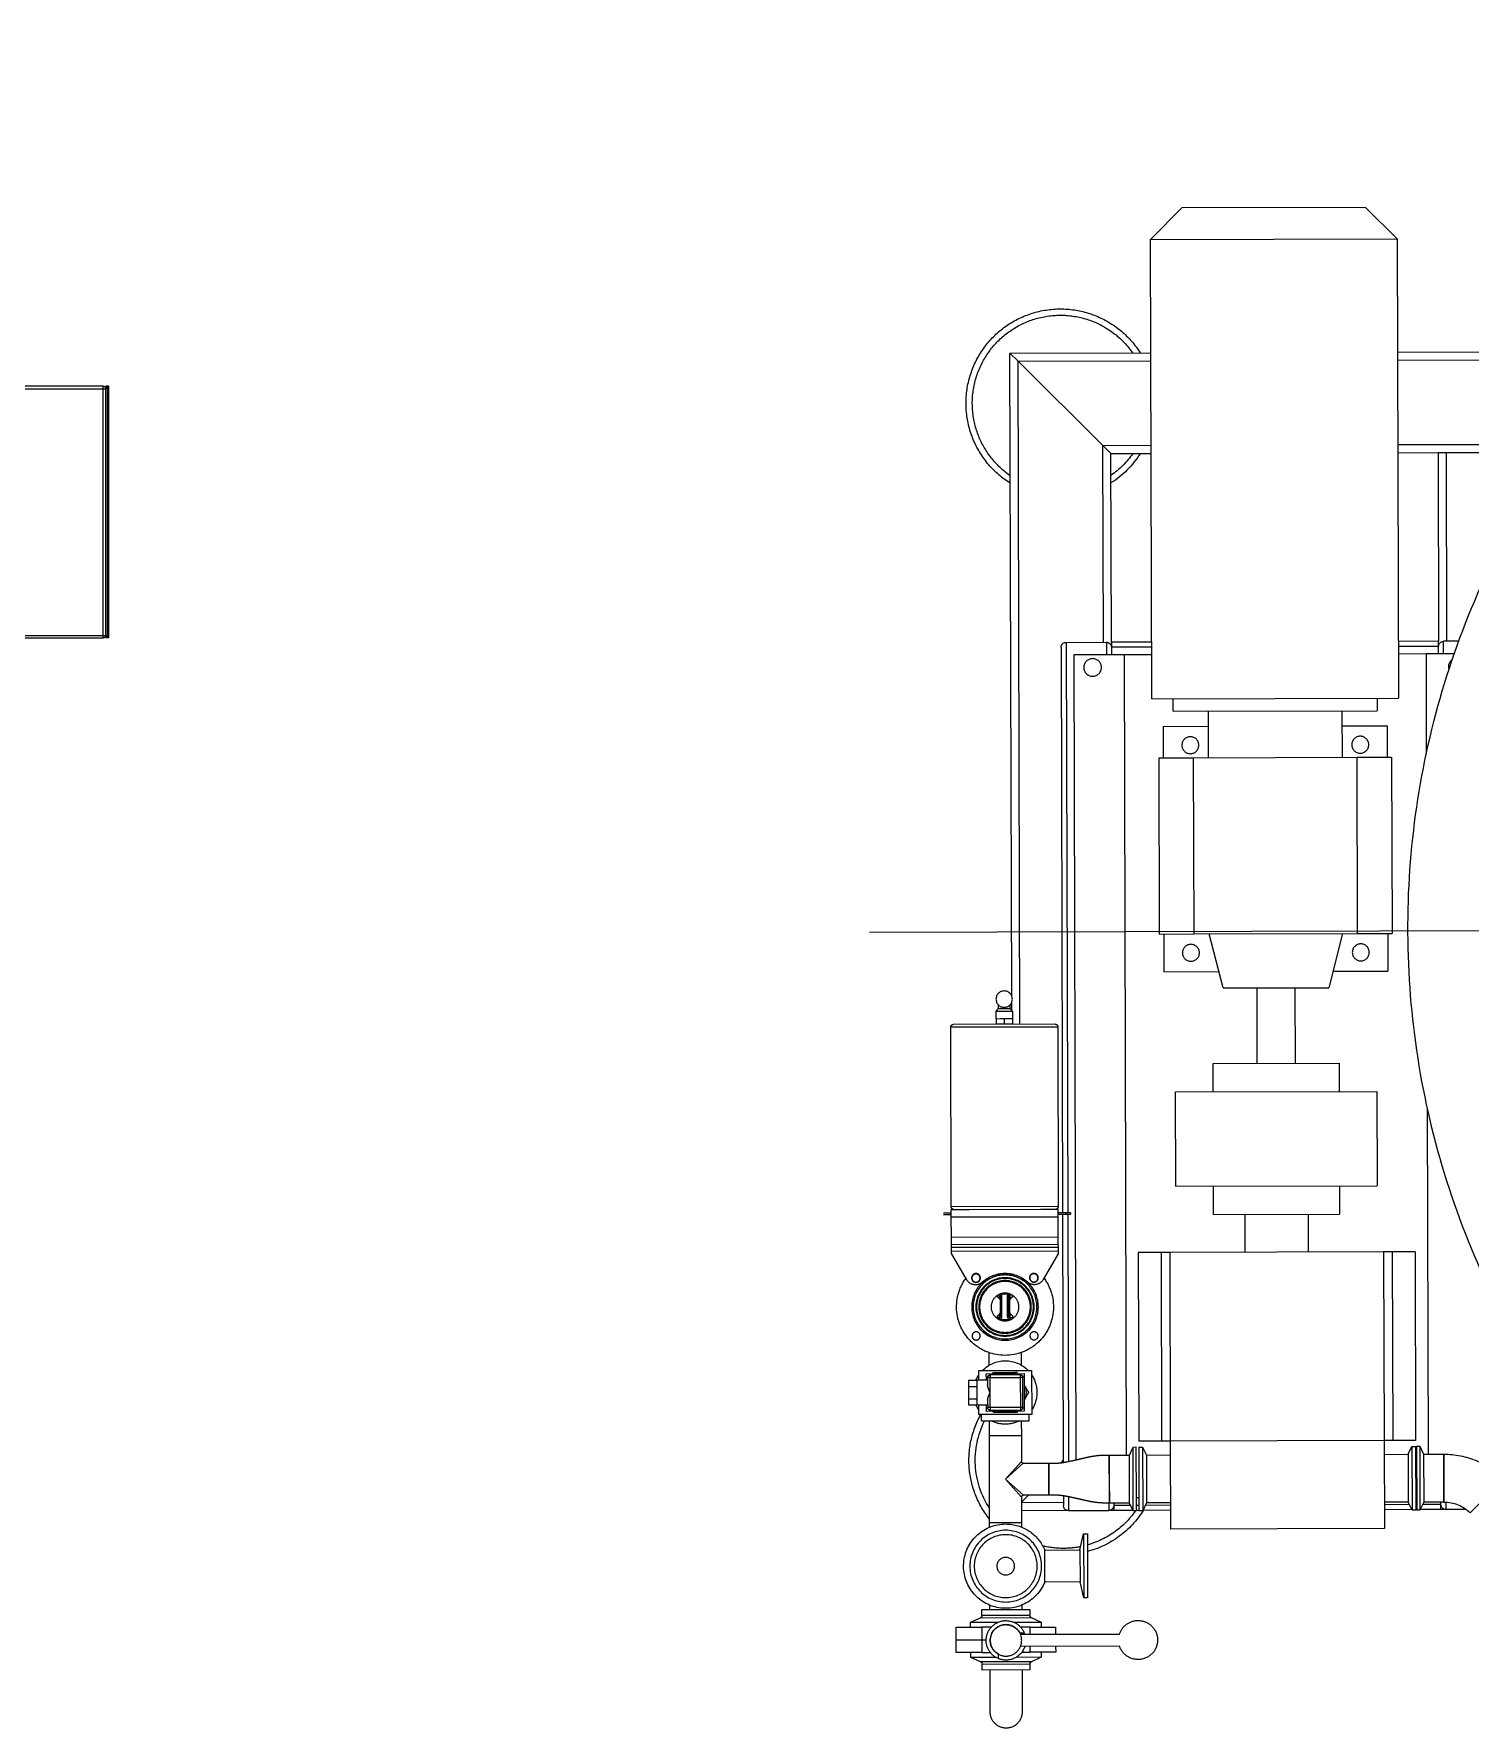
# Model space of a CAD drawing. Extents: x -681219 to -550379, y -242630 to -158199.
# Drawn here: x -641463 to -640321, y -210301 to -208955 of the extents above; entities that cross this region are included whole.
import ezdxf
from ezdxf.lldxf.tags import DXFTag

# ---------------------------------------------------------------- set-up
doc = ezdxf.new("R2010")
doc.units = 0
doc.header["$LTSCALE"] = 1000
doc.linetypes.add('DASHED2', pattern=[9.525, 6.35, -3.175])
doc.layers.get('0').update_dxf_attribs({"linetype": 'CONTINUOUS'})
doc.layers.add('future', color=4, linetype='DASHED2', lineweight=0)
tags = doc.linetypes.add('CENTER2', pattern=[28.575, 19.05, -3.175, 3.175, -3.175]).pattern_tags.tags
tags[10:11] = [DXFTag(74, 4), DXFTag(75, 0), DXFTag(340, '0'), DXFTag(46, 0.0), DXFTag(50, 0.0), DXFTag(44, 0.0), DXFTag(45, 0.0)]
tags[8:9] = [DXFTag(74, 4), DXFTag(75, 0), DXFTag(340, '0'), DXFTag(46, 0.0), DXFTag(50, 0.0), DXFTag(44, 0.0), DXFTag(45, 0.0)]
tags[6:7] = [DXFTag(74, 4), DXFTag(75, 0), DXFTag(340, '0'), DXFTag(46, 0.0), DXFTag(50, 0.0), DXFTag(44, 0.0), DXFTag(45, 0.0)]
tags[4:5] = [DXFTag(74, 4), DXFTag(75, 0), DXFTag(340, '0'), DXFTag(46, 0.0), DXFTag(50, 0.0), DXFTag(44, 0.0), DXFTag(45, 0.0)]

# ---------------------------------------------------------------- blocks, each defined once
blk = doc.blocks.new('MYGL007B0001XY_A-MYGL165_1_V_1', base_point=(16242.1, -1235.9))
at = {"color": 0, "linetype": 'ByBlock', "lineweight": -2}
for p, q in [((14370.1, -1094.7), (14370.1, -1294.7)), ((14370.1, -1094.7), (14371.1, -1094.7)), ((14371.1, -1094.7), (14371.1, -1294.7)), ((14371.1, -1094.7), (14372.1, -1094.7)), ((14372.1, -1094.7), (14372.1, -1096.7)), ((14372.1, -1292.7), (14372.1, -1096.7)), ((14452.1, -1096.7), (14372.1, -1096.7)), ((14374.1, -1094.7), (14450.1, -1094.7)), ((14374.1, -1294.7), (14374.1, -1094.7)), ((14370.1, -1294.7), (14371.1, -1294.7)), ((14371.1, -1294.7), (14372.1, -1294.7)), ((14452.1, -1292.7), (14372.1, -1292.7)), ((14372.1, -1292.7), (14372.1, -1294.7)), ((14450.1, -1294.7), (14374.1, -1294.7))]:
    blk.add_line(p, q, dxfattribs=at)
for centre, start, end in [((14374.1, -1096.7), 90, 180), ((14374.1, -1292.7), 180, 270)]:
    blk.add_arc(centre, 2, start, end, dxfattribs=at)
blk = doc.blocks.new('Slurry tank 1000l-V')
for p, q in [((697, 575), (672, 550)), ((697, 575), (843, 575)), ((868, 550), (843, 575)), ((672, 550), (672, 185)), ((868, 550), (672, 550)), ((868, 185), (868, 550)), ((672, 460), (480.8, 460)), ((980, 460), (868, 460)), ((973.6, 453.6), (980, 460)), ((980, 460), (973.6, 453.6)), ((980, -50.9), (980, 460)), ((672, 453.6), (486.3, 453.6)), ((973.6, 453.6), (868, 453.6)), ((906.4, 386.4), (973.6, 453.6)), ((973.6, -73.4), (973.6, 453.6)), ((672, 386.4), (541.2, 386.4)), ((633.6, 380), (606.4, 380)), ((640, 380), (633.6, 380)), ((633.6, 380), (633.6, 230)), ((672, 380), (640, 380)), ((640, 380), (640, 230)), ((906.4, 386.4), (868, 386.4)), ((900, 380), (868, 380)), ((900, 380), (906.4, 386.4)), ((906.4, 386.4), (900, 380)), ((900, 230), (900, 380)), ((906.4, 230), (906.4, 386.4)), ((624, 230), (636, 230)), ((636, 220), (636, 230)), ((640, 230), (672, 230)), ((640, 226), (640, 230)), ((868, 230), (900, 230)), ((900, 230), (900, 226)), ((936, 230), (904, 230)), ((904, 230), (904, 220)), ((936, 230), (936, -223.4)), ((627.6, 220), (650, 220)), ((640, 220), (640, 226)), ((640, 226), (672, 226)), ((650, 220), (650, 140.4)), ((650, 220), (672, 220)), ((868, 226), (900, 226)), ((868, 220), (890, 220)), ((890, 220), (890, -416)), ((890, 220), (930, 220)), ((900, 226), (900, 220)), ((930, 220), (930, -419.7)), ((940, 226), (940, -223.4)), ((868, 185), (672, 185)), ((689, 185), (689, 175)), ((851, 175), (851, 185)), ((717, 163), (681, 163)), ((681, 163), (681, 138)), ((851, 175), (689, 175)), ((717, 175), (717, 138)), ((823, 138), (823, 175)), ((859, 163), (823, 163)), ((859, 163), (859, 138)), ((677.6, 138), (677.6, -2)), ((705, 138), (677.6, 138)), ((705, -2), (705, 138)), ((835, 138), (705, 138)), ((835, -2), (835, 138)), ((862.4, 138), (835, 138)), ((862.4, -2), (862.4, 138)), ((705, -2), (677.6, -2)), ((681, -2), (681, -32)), ((835, -2), (705, -2)), ((717, -2), (728, -45)), ((812, -45), (823, -2)), ((862.4, -2), (835, -2)), ((859, -2), (859, -32)), ((724.7, -32), (681, -32)), ((859, -32), (815.3, -32)), ((812, -45), (728, -45)), ((755, -45), (755, -105)), ((785, -105), (785, -45)), ((981.5, -60.9), (979.5, -62.9)), ((979.5, -62.9), (979.5, -68.9)), ((992.5, -62.9), (979.5, -62.9)), ((980, -62.4), (980, -55.9)), ((981.5, -58.1), (981.5, -60.9)), ((990.5, -60.9), (981.5, -60.9)), ((990.5, -60.9), (990.5, -58.1)), ((992.5, -62.9), (990.5, -60.9)), ((992.5, -68.9), (992.5, -62.9)), ((943.5, -75.4), (943.5, -218.4)), ((1028.5, -75.4), (943.5, -75.4)), ((945.5, -73.4), (1026.5, -73.4)), ((982.8, -68.9), (979.5, -68.9)), ((979.5, -68.9), (979.5, -72.9)), ((986, -72.9), (979.5, -72.9)), ((980, -73.4), (980, -72.9)), ((981.5, -72.9), (981.5, -73.4)), ((986, -68.9), (982.8, -68.9)), ((986, -68.9), (986, -72.9)), ((989.2, -68.9), (986, -68.9)), ((992.5, -72.9), (986, -72.9)), ((992.5, -68.9), (989.2, -68.9)), ((990.5, -73.4), (990.5, -72.9)), ((992.5, -68.9), (992.5, -72.9)), ((1028.5, -218.4), (1028.5, -75.4)), ((720, -105), (720, -127.5)), ((820, -105), (720, -105)), ((820, -127.5), (820, -105)), ((690, -127.5), (690, -202.5)), ((850, -127.5), (690, -127.5)), ((850, -202.5), (850, -127.5)), ((650, -140.4), (650, -415.9)), ((850, -202.5), (690, -202.5)), ((720, -202.5), (720, -225)), ((820, -225), (820, -202.5)), ((820, -225), (720, -225)), ((745, -225), (745, -255)), ((795, -255), (795, -225)), ((933.7, -223.4), (933.7, -224.4)), ((933.7, -223.4), (937.2, -223.4)), ((937.2, -224.4), (933.7, -224.4)), ((936, -224.4), (936, -421)), ((937.2, -224.4), (937.2, -223.4)), ((937.2, -223.4), (943.5, -223.4)), ((943.5, -224.4), (937.2, -224.4)), ((940, -224.4), (940, -421.7)), ((943.5, -218.4), (1028.5, -218.4)), ((957.7, -220.4), (943.5, -220.4)), ((943.5, -226.4), (943.5, -220.4)), ((1028.5, -226.4), (943.5, -226.4)), ((943.5, -242.4), (943.5, -226.4)), ((1014.3, -220.4), (957.7, -220.4)), ((1028.5, -220.4), (1014.3, -220.4)), ((1028.5, -226.4), (1028.5, -220.4)), ((1028.5, -223.4), (1034.8, -223.4)), ((1034.8, -224.4), (1028.5, -224.4)), ((1028.5, -242.4), (1028.5, -226.4)), ((660, -255), (660, -405)), ((660, -255), (678.1, -255)), ((678.1, -255), (678.1, -405)), ((678.1, -255), (685, -255)), ((685, -255), (685, -405)), ((685, -255), (855, -255)), ((855, -255), (855, -405)), ((855, -255), (861.9, -255)), ((861.9, -255), (861.9, -405)), ((861.9, -255), (880, -255)), ((880, -255), (880, -405)), ((1028.5, -242.4), (943.5, -242.4)), ((943.5, -248.3), (943.5, -242.4)), ((1028.5, -248.3), (943.5, -248.3)), ((943.5, -250.5), (943.5, -248.3)), ((1028.5, -250.5), (943.5, -250.5)), ((943.5, -253.5), (943.5, -250.5)), ((1028.5, -253.5), (943.5, -253.5)), ((943.5, -255.4), (943.5, -253.5)), ((943.5, -255.4), (955.6, -276.4)), ((1016.4, -276.4), (1028.5, -255.4)), ((1028.5, -248.3), (1028.5, -242.4)), ((1028.5, -250.5), (1028.5, -248.3)), ((1028.5, -253.5), (1028.5, -250.5)), ((1028.5, -255.4), (1028.5, -253.5)), ((981.8, -288.3), (980.8, -288.3)), ((981.4, -288), (990.6, -288)), ((981.6, -291.5), (981.7, -291.2)), ((981.6, -291.5), (981.6, -291.5)), ((981.7, -288.1), (981.7, -288)), ((981.8, -288.3), (981.7, -288.1)), ((981.7, -290.6), (981.8, -289.6)), ((981.7, -291.2), (981.7, -290.6)), ((982, -288.3), (981.8, -288.3)), ((981.8, -289.6), (981.8, -288.3)), ((982.6, -291), (982.5, -289.6)), ((982.6, -292.2), (982.6, -291)), ((982.7, -293.1), (982.6, -292.2)), ((982.7, -293.6), (982.7, -293.1)), ((982.8, -293.8), (982.7, -293.6)), ((982.9, -293.1), (982.8, -293.6)), ((982.8, -293.6), (982.8, -293.8)), ((983, -289.6), (982.9, -291)), ((982.9, -291), (982.9, -292.2)), ((982.9, -292.2), (982.9, -293.1)), ((983.7, -288), (984, -288.9)), ((988.5, -288.9), (988.6, -288)), ((990.5, -288.3), (990.3, -288.3)), ((990.5, -288.3), (990.6, -288.1)), ((991.2, -288.3), (990.5, -288.3)), ((990.6, -288.1), (990.6, -288)), ((979.4, -306.7), (979.4, -306.8)), ((979.4, -306.7), (981.8, -306.7)), ((990.6, -308), (981.4, -308)), ((981.7, -303.8), (981.6, -303.5)), ((981.6, -303.5), (981.6, -303.5)), ((981.7, -304.4), (981.7, -303.8)), ((981.8, -305.4), (981.7, -304.4)), ((981.7, -306.9), (981.8, -306.7)), ((981.7, -307.1), (981.7, -306.9)), ((981.8, -307.4), (981.7, -307.1)), ((981.8, -306.7), (981.8, -305.4)), ((981.8, -306.7), (982, -306.7)), ((981.9, -307.6), (981.8, -307.4)), ((982, -307.8), (981.9, -307.6)), ((982.1, -307.9), (982, -307.8)), ((982.2, -308), (982.1, -307.9)), ((982.4, -308), (982.2, -308)), ((982.7, -301.4), (982.8, -301.2)), ((982.7, -301.7), (982.7, -301.4)), ((982.8, -301.2), (982.8, -301.4)), ((982.8, -301.4), (982.9, -301.9)), ((982.9, -301.9), (982.9, -302.8)), ((982.9, -302.8), (982.9, -304)), ((982.9, -304), (983, -305.4)), ((989.9, -308), (990, -308)), ((990, -308), (990.2, -307.9)), ((990.2, -307.9), (990.3, -307.8)), ((990.3, -306.7), (990.5, -306.7)), ((990.3, -307.8), (990.4, -307.6)), ((990.4, -307.6), (990.5, -307.4)), ((990.5, -306.7), (992.6, -306.7)), ((990.6, -306.9), (990.5, -306.7)), ((990.5, -307.4), (990.6, -307.1)), ((990.6, -307.1), (990.6, -306.9)), ((992.6, -306.8), (992.6, -306.7)), ((973.3, -334.3), (973.3, -344.2)), ((998.7, -344.2), (998.7, -334.3)), ((965, -348.5), (965, -383.5)), ((1007, -348.5), (965, -348.5)), ((976.8, -350), (976.2, -351)), ((990, -350), (982, -350)), ((995.8, -351), (995.2, -350)), ((1007, -356), (1007, -348.5)), ((971, -360), (970.1, -361.5)), ((1001, -351), (971, -351)), ((971, -351), (971, -381)), ((972, -354), (974, -354)), ((972, -378), (972, -354)), ((974, -352), (974, -354)), ((974, -352), (998, -352)), ((998, -354), (974, -354)), ((974, -354), (974, -378)), ((998, -352), (998, -354)), ((998, -354), (1000, -354)), ((998, -366), (998, -354)), ((1000, -354), (1000, -360)), ((1008.3, -356), (1000, -356)), ((1001, -356), (1001, -351)), ((1008.3, -376), (1008.3, -356)), ((1015.3, -356.2), (1008.3, -356.2)), ((1015.3, -361.1), (1008.3, -361.1)), ((1015.3, -356.2), (1015.3, -361.1)), ((1015.3, -361.1), (1015.3, -370.9)), ((970.1, -370.5), (971, -372)), ((998, -378), (998, -366)), ((1000, -372), (1000, -378)), ((1000, -376), (1008.3, -376)), ((1001, -381), (1001, -376)), ((1007, -383.5), (1007, -376)), ((1015.3, -370.9), (1008.3, -370.9)), ((1015.3, -375.8), (1008.3, -375.8)), ((1015.3, -370.9), (1015.3, -375.8)), ((965, -383.5), (1007, -383.5)), ((967, -388.5), (967, -383.5)), ((1005, -388.5), (967, -388.5)), ((971, -381), (1001, -381)), ((972, -378), (974, -378)), ((973.3, -388.5), (973.3, -400.5)), ((974, -378), (974, -380)), ((974, -378), (998, -378)), ((998, -380), (974, -380)), ((976.2, -381), (976.8, -382)), ((982, -382), (990, -382)), ((995.2, -382), (995.8, -381)), ((998, -378), (1000, -378)), ((998, -378), (998, -380)), ((998.7, -400.5), (998.7, -388.5)), ((1005, -388.5), (1005, -383.5)), ((973.3, -400.5), (973.3, -420.8)), ((973.3, -400.5), (998.7, -400.5)), ((998.7, -469.5), (998.7, -400.5)), ((653.7, -415.9), (637.7, -415.9)), ((637.7, -454), (637.7, -415.9)), ((637.7, -415.9), (637.7, -453.3)), ((656.7, -409.6), (653.7, -415.9)), ((653.7, -415.9), (653.7, -453.3)), ((659.2, -409.6), (656.7, -409.6)), ((656.7, -409.6), (656.7, -459.4)), ((659.2, -409.6), (659.2, -459.4)), ((660, -405), (678.1, -405)), ((663, -409.8), (660, -409.8)), ((660, -409.8), (660, -460.3)), ((666, -416), (663, -409.8)), ((663, -409.8), (663, -460.3)), ((685, -416), (666, -416)), ((666, -416), (666, -454.1)), ((678.1, -405), (685, -405)), ((685, -405), (685, -475)), ((685, -405), (855, -405)), ((855, -405), (855, -475)), ((855, -405), (861.9, -405)), ((874, -416), (855, -416)), ((861.9, -405), (880, -405)), ((877, -409.8), (874, -416)), ((874, -416), (874, -454.1)), ((880, -409.8), (877, -409.8)), ((877, -409.8), (877, -460.3)), ((880, -409.8), (880, -460.3)), ((884.5, -409.6), (882, -409.6)), ((882, -450), (882, -409.6)), ((887.5, -416), (884.5, -409.6)), ((884.5, -450), (884.5, -409.6)), ((903.5, -416), (887.5, -416)), ((887.5, -446.3), (887.5, -416)), ((903.5, -446.3), (903.5, -416)), ((903.5, -416), (903.5, -435)), ((940, -420), (941.9, -421.9)), ((971.8, -422.3), (951.5, -422.3)), ((951.5, -422.3), (951.5, -435)), ((951.5, -447.7), (951.5, -422.3)), ((986, -435), (971.8, -422.3)), ((973.3, -420.8), (986, -435)), ((616.9, -462.7), (589.9, -435.7)), ((903.5, -435), (903.5, -454.1)), ((951.5, -435), (951.5, -447.7)), ((971.8, -447.7), (986, -435)), ((986, -435), (973.3, -449.2)), ((636, -460), (636, -454.1)), ((637.7, -453.3), (637.7, -454)), ((637.7, -454), (653.7, -454)), ((640, -456), (640, -454)), ((640, -460), (640, -456)), ((640, -456), (654.6, -456)), ((653.7, -453.3), (653.7, -454)), ((653.7, -454), (656.7, -460.4)), ((659.2, -450), (660, -450)), ((659.2, -456), (660, -456)), ((663, -460.3), (666, -454.1)), ((665.1, -456), (685, -456)), ((666, -454.1), (685, -454.1)), ((855, -454.1), (874, -454.1)), ((855, -456), (874.9, -456)), ((874, -454.1), (877, -460.3)), ((880, -450), (882, -450)), ((880, -456), (882, -456)), ((882, -460.4), (882, -450)), ((884.5, -460.4), (884.5, -450)), ((884.5, -460.4), (887.5, -454.1)), ((886.6, -456), (900, -456)), ((887.5, -454.1), (887.5, -446.3)), ((887.5, -454.1), (903.5, -454.1)), ((900, -454.1), (900, -456)), ((900, -456), (900, -460)), ((903.5, -454.1), (903.5, -446.3)), ((904, -454.1), (904, -460)), ((936, -449), (936, -460)), ((940, -448.3), (940, -456)), ((940, -453.6), (973.3, -453.6)), ((951.5, -447.7), (971.8, -447.7)), ((967.7, -447.7), (973.3, -453.3)), ((973.3, -449.2), (973.3, -469.5)), ((619.9, -460), (636, -460)), ((636, -460), (640, -460)), ((640, -460), (656.5, -460)), ((656.7, -459.4), (656.7, -460.4)), ((656.7, -460.4), (659.2, -460.4)), ((659.2, -459.4), (659.2, -460.4)), ((659.2, -460), (660, -460)), ((660, -460.3), (663, -460.3)), ((663.1, -460), (685, -460)), ((855, -460), (876.9, -460)), ((877, -460.3), (880, -460.3)), ((880, -460), (882, -460)), ((882, -460.4), (884.5, -460.4)), ((884.7, -460), (900, -460)), ((900, -460), (904, -460)), ((936, -460), (904, -460)), ((936, -460), (973.3, -460)), ((973.3, -469.5), (973.3, -473)), ((973.3, -469.5), (998.7, -469.5)), ((998.7, -473), (998.7, -469.5)), ((685, -475), (855, -475)), ((924, -478.6), (921, -478.6)), ((921, -478.6), (921, -529.4)), ((927, -491.3), (924, -478.6)), ((924, -478.6), (924, -529.4)), ((955, -491.3), (927, -491.3)), ((927, -491.3), (927, -516.7)), ((955, -516.7), (955, -491.3)), ((924, -529.4), (927, -516.7)), ((927, -516.7), (955, -516.7)), ((921, -529.4), (924, -529.4)), ((967, -538.5), (967, -543.2)), ((1005, -538.5), (967, -538.5)), ((973.3, -535), (973.3, -538.5)), ((998.7, -538.5), (998.7, -535)), ((1005, -543.2), (1005, -538.5)), ((965.8, -545), (958, -548.5)), ((958, -548.5), (958, -552.5)), ((980, -548.5), (958, -548.5)), ((1006.2, -545), (965.8, -545)), ((967, -543.2), (1005, -543.2)), ((1014, -548.5), (992, -548.5)), ((994.1, -549.6), (994.1, -549.6)), ((1014, -548.5), (1006.2, -545)), ((1014, -552.5), (1014, -548.5)), ((974.5, -558.2), (895.7, -558.2)), ((946.5, -552.5), (946.5, -558.2)), ((966.8, -552.5), (946.5, -552.5)), ((966.8, -558.2), (966.8, -552.5)), ((966.8, -552.5), (974.3, -552.5)), ((971.5, -557), (971.1, -558.2)), ((975, -557), (971.5, -557)), ((997.7, -552.5), (1005.2, -552.5)), ((999.2, -554.4), (999.2, -554.4)), ((1005.2, -562.5), (1001.7, -562.5)), ((1005.2, -552.5), (1005.2, -562.5)), ((1025.5, -552.5), (1005.2, -552.5)), ((1005.2, -562.5), (1005.2, -572.5)), ((1025.5, -562.5), (1005.2, -562.5)), ((1025.5, -562.5), (1025.5, -552.5)), ((1025.5, -572.5), (1025.5, -562.5)), ((895.7, -567.9), (974.5, -567.9)), ((946.5, -567.9), (946.5, -572.5)), ((946.5, -572.5), (966.8, -572.5)), ((958, -572.5), (958, -576.5)), ((958, -576.5), (965.8, -580)), ((958, -576.5), (978, -576.5)), ((966.8, -572.5), (966.8, -567.9)), ((973.5, -572.5), (966.8, -572.5)), ((992, -577.5), (992, -574)), ((994, -576.5), (1014, -576.5)), ((1005.2, -572.5), (998.5, -572.5)), ((1001.4, -566.3), (1001.4, -566.3)), ((1005.2, -572.5), (1025.5, -572.5)), ((1006.2, -580), (1014, -576.5)), ((1014, -576.5), (1014, -572.5)), ((965.8, -580), (1006.2, -580)), ((967, -581.8), (967, -586.5)), ((1005, -581.8), (967, -581.8)), ((967, -586.5), (1005, -586.5)), ((973.3, -586.5), (973.3, -620)), ((998.7, -620), (998.7, -586.5)), ((1005, -586.5), (1005, -581.8))]:
    blk.add_line(p, q)
at = {"color": 8, "linetype": 'CENTER2'}
blk.add_line((1092.8, 0), (-714.2, 0), dxfattribs=at)
for centre, radius in [((915, 210), 7), ((702.5, 148), 6.75), ((837.5, 148), 6.75), ((702.5, -17), 6.75), ((837.5, -17), 6.75), ((986, -53.4), 6.5), ((963, -274.9), 3.5), ((986, -298), 26.5), ((963, -275), 3.25), ((986, -298), 25.4), ((986, -298), 23.2), ((986, -298), 22.6), ((986, -298), 20.9), ((986, -298), 20.2), ((1009, -274.9), 3.5), ((1009, -275), 3.25), ((986, -298), 11), ((963, -321), 3.25), ((1009, -321), 3.25), ((986, -504), 28.5), ((986, -504), 25), ((986, -504), 7), ((986, -563), 12.5)]:
    blk.add_circle(centre, radius)
for centre, radius, start, end in [((0, 0), 665, 323.2686, 173.2058), ((0, 0), 603.5, 327.3873, 171.961), ((0, 0), 603, 327.4643, 90), ((940, 420), 75, 302.231, 147.769), ((940, 420), 70, 304.8499, 145.1501), ((940, 420), 75, 212.231, 237.769), ((940, 420), 70, 214.8499, 235.1501), ((636, 226), 4, 0, 90), ((904, 226), 4, 90, 180), ((936, 226), 4, 0, 90), ((625, 210), 7, 342.3953, 54.7494), ((945.5, -75.4), 2, 90, 180), ((1026.5, -75.4), 2, 0, 90), ((945.5, -218.4), 2, 180, 270), ((1026.5, -218.4), 2, 270, 0), ((986, -298), 38.5, 143.7468, 36.2532), ((962.6, -272.4), 8, 210.0341, 312.0246), ((986, -298.4), 27, 47.9754, 132.0246), ((1009.4, -272.4), 8, 227.9754, 329.9659), ((986, -286), 7, 205.3769, 231.2967), ((1299.5, -297.5), 317, 179.1077, 180.8991), ((983.9, -289.8), 0.931, 83.523, 169.2882), ((708.5, -297.5), 274.6, 358.3526, 1.6474), ((683.4, -297.5), 300.7, 358.3526, 1.6474), ((988.6, -289.7), 0.876, 7.6484, 97.339), ((687.9, -297.5), 300.7, 358.3526, 1.6474), ((715, -297.5), 274.6, 358.3526, 1.6474), ((968.5, -288.9), 22, 353.2585, 1.4063), ((986, -286), 7, 308.7033, 334.6231), ((986, -309), 7, 128.7033, 160.5288), ((983.9, -305.2), 0.931, 190.7118, 276.477), ((988.6, -305.3), 0.876, 262.661, 352.3516), ((986, -309), 7, 19.4712, 51.2967), ((968.4, -306.1), 22.1, 358.5993, 6.7311), ((986, -366), 25.2, 43.8736, 136.1264), ((986, -366), 16.5, 104.1411, 114.62), ((986, -366), 16.5, 65.38, 75.8589), ((986, -366), 25.2, 146.272, 180), ((986, -366), 16.5, 164.1411, 195.8589), ((974, -354), 2, 90, 180), ((998, -354), 2, 0, 90), ((986, -366), 25.3, 22.8743, 33.728), ((986, -366), 25.2, 180, 213.728), ((986, -366), 25.3, 326.272, 337.1257), ((974, -378), 2, 180, 270), ((986, -366), 25.2, 243.0104, 296.9896), ((986, -366), 16.5, 245.38, 255.8589), ((986, -366), 16.5, 284.1411, 294.62), ((998, -378), 2, 270, 0), ((940, -420), 75, 321.5054, 29.1217), ((940, -420), 70, 326.9896, 26.7437), ((637.7, -483.5), 67.5, 90, 135), ((971.8, -420.8), 1.5, 272.6101, 357.2064), ((637.7, -483.5), 29.5, 90, 135), ((636, -456), 4, 270, 0), ((904, -456), 4, 180, 270), ((936, -456), 4, 270, 0), ((971.8, -449.2), 1.5, 2.6101, 87.2064), ((940, -420), 75, 212.231, 255.3252), ((940, -420), 70, 215.2498, 254.2507), ((986, -504), 33.5, 202.2782, 90), ((986, -504), 33.5, 90, 157.7218), ((940, -420), 70, 258.7776, 270), ((940, -420), 70, 270, 283.6851), ((881, -563), 15.5, 90, 341.7657), ((881, -563), 15.5, 18.2343, 90), ((965, -543.2), 2, 294.0812, 0), ((986, -563), 15.7, 292.4679, 157.5321), ((986, -563), 12.5, 298.6854, 151.3146), ((1007, -543.2), 2, 180, 245.9188), ((986, -563), 15.7, 197.994, 292.4679), ((965, -581.8), 2, 0, 65.9188), ((1007, -581.8), 2, 114.0812, 180), ((986, -620), 12.7, 180, 0)]:
    blk.add_arc(centre, radius, start, end)
for points, knots in [([(981.6, -291.4), (981.6, -291.5), (981.9, -291.6), (982.1, -292), (982.4, -292.4), (982.6, -292.8), (982.6, -293.1), (982.7, -293.2), (982.7, -293.2), (982.7, -293.2), (982.7, -293.2)], [0, 0, 0, 0, 0.054275, 0.272767, 0.461364, 0.617458, 0.730616, 0.835656, 0.973098, 1, 1, 1, 1]), ([(982, -288.3), (982, -288.3), (982, -288.2), (982, -288.1), (982, -288), (982, -288)], [0, 0, 0, 0, 0.034072, 0.762364, 1, 1, 1, 1]), ([(983, -289.6), (982.9, -289.4), (982.9, -288.9), (982.4, -288.5), (982.1, -288.4), (982, -288.3)], [0, 0, 0, 0, 0.396809, 0.789555, 1, 1, 1, 1]), ([(990.3, -288.3), (990.2, -288.4), (989.9, -288.5), (989.5, -288.9), (989.5, -289.4), (989.5, -289.6)], [0, 0, 0, 0, 0.210445, 0.603191, 1, 1, 1, 1]), ([(989.5, -292.6), (989.6, -292.4), (989.8, -292), (990.1, -291.6), (990.4, -291.5), (990.4, -291.5)], [0, 0, 0, 0, 0.411829, 0.894282, 1, 1, 1, 1]), ([(990.3, -288.3), (990.3, -288.3), (990.4, -288.2), (990.4, -288.1), (990.3, -288), (990.3, -288)], [0, 0, 0, 0, 0.0340723, 0.762364, 1, 1, 1, 1]), ([(982.7, -301.8), (982.7, -301.8), (982.7, -301.8), (982.7, -301.8), (982.6, -302), (982.5, -302.4), (982.2, -302.9), (981.9, -303.4), (981.6, -303.5), (981.6, -303.5)], [0, 0, 0, 0, 0.028439, 0.195563, 0.316497, 0.448542, 0.705304, 0.952485, 1, 1, 1, 1]), ([(982, -306.7), (982.1, -306.6), (982.4, -306.5), (982.9, -306.1), (982.9, -305.6), (983, -305.4)], [0, 0, 0, 0, 0.2104446, 0.6031907, 1, 1, 1, 1]), ([(982.5, -308), (982.5, -307.9), (982.3, -307.8), (982.1, -307.6), (982, -307.3), (982, -307), (982, -306.8), (982, -306.7), (982, -306.7)], [0, 0, 0, 0, 0.211947, 0.423883, 0.636364, 0.851622, 0.993369, 1, 1, 1, 1]), ([(984, -306.1), (983.9, -306.4), (983.8, -307), (983.3, -307.6), (982.7, -307.9), (982.5, -308)], [0, 0, 0, 0, 0.38195, 0.758088, 1, 1, 1, 1]), ([(982.5, -308), (982.6, -308), (982.6, -308), (982.7, -308), (982.8, -308), (982.8, -308)], [0, 0, 0, 0, 0.33224, 0.738363, 1, 1, 1, 1]), ([(989.8, -308), (989.6, -307.9), (989.1, -307.6), (988.6, -307), (988.5, -306.4), (988.5, -306.1)], [0, 0, 0, 0, 0.241912, 0.61805, 1, 1, 1, 1]), ([(989.4, -308), (989.5, -308), (989.6, -308), (989.7, -308), (989.7, -308), (989.8, -308)], [0, 0, 0, 0, 0.41954, 0.843394, 1, 1, 1, 1]), ([(990.4, -303.5), (990.4, -303.5), (990.1, -303.4), (989.9, -303), (989.6, -302.6), (989.5, -302.5), (989.5, -302.4)], [0, 0, 0, 0, 0.094845, 0.530357, 0.906283, 1, 1, 1, 1]), ([(989.5, -305.4), (989.5, -305.6), (989.5, -306.1), (989.9, -306.5), (990.2, -306.6), (990.3, -306.7)], [0, 0, 0, 0, 0.396809, 0.789555, 1, 1, 1, 1]), ([(989.8, -308), (989.8, -307.9), (990, -307.8), (990.2, -307.6), (990.3, -307.3), (990.4, -307), (990.4, -306.8), (990.3, -306.7), (990.3, -306.7)], [0, 0, 0, 0, 0.211947, 0.423883, 0.636364, 0.851622, 0.993369, 1, 1, 1, 1]), ([(982, -350), (981.8, -350), (980, -350), (978.3, -350), (976.8, -350)], [0, 0, 0, 0, 0.07348, 1, 1, 1, 1]), ([(995.2, -350), (995, -350), (993.3, -350), (991.5, -350), (990, -350)], [0, 0, 0, 0, 0.1681404, 1, 1, 1, 1]), ([(970.1, -361.5), (969.7, -362.3), (968.8, -363.8), (967.9, -365.3), (967.5, -366)], [0, 0, 0, 0, 0.514888, 1, 1, 1, 1]), ([(998, -366), (998, -366), (998.3, -365.4), (998.8, -364.2), (999.5, -362.4), (999.9, -361), (1000, -360.3), (1000, -360)], [0, 0, 0, 0, 0.002952, 0.290703, 0.587436, 0.863901, 1, 1, 1, 1]), ([(967.5, -366), (968.3, -367.4), (969.2, -368.8), (970.1, -370.4), (970.1, -370.5)], [0, 0, 0, 0, 0.933426, 1, 1, 1, 1]), ([(1000, -372), (1000, -371.7), (999.9, -370.6), (999.2, -368.6), (998.4, -366.9), (998, -366), (998, -366)], [0, 0, 0, 0, 0.171654, 0.56414, 0.997044, 1, 1, 1, 1]), ([(976.8, -382), (977, -382), (978.7, -382), (980.5, -382), (982, -382)], [0, 0, 0, 0, 0.1681404, 1, 1, 1, 1]), ([(990, -382), (990.2, -382), (992, -382), (993.7, -382), (995.2, -382)], [0, 0, 0, 0, 0.07348, 1, 1, 1, 1]), ([(951.5, -422.3), (950, -422.3), (947.3, -422.4), (943.8, -422.2), (941.1, -421.9), (938.9, -421.5), (934.8, -420.8), (930.4, -419.8), (925.6, -418.7), (922.3, -417.9), (918.6, -417.1), (914.4, -416.4), (909.3, -415.9), (905.5, -415.9), (903.5, -416)], [0, 0, 0, 0, 0.090679, 0.163227, 0.216776, 0.259886, 0.302953, 0.473095, 0.539782, 0.609663, 0.682873, 0.770195, 0.876311, 1, 1, 1, 1]), ([(903.5, -454.1), (905.2, -454.1), (908.1, -454.1), (912, -453.9), (915.1, -453.5), (918.5, -452.9), (922.6, -452), (927, -451), (930.9, -450.1), (934.1, -449.4), (936.9, -448.8), (939.6, -448.3), (942.7, -447.9), (946.7, -447.6), (949.8, -447.7), (951.5, -447.7)], [0, 0, 0, 0, 0.10123, 0.180662, 0.238492, 0.294546, 0.393627, 0.498441, 0.574837, 0.640407, 0.704841, 0.749314, 0.813468, 0.897358, 1, 1, 1, 1])]:
    blk.add_open_spline(points, degree=3, knots=knots)

msp = doc.modelspace()

# ---------------------------------------------------------------- block references
at = {"layer": 'future', "xscale": -1}
msp.add_blockref('MYGL007B0001XY_A-MYGL165_1_V_1', (-643275.4172, -209376.0936), dxfattribs=at)
at = {"layer": 'future', "xscale": -1, "rotation": 0.1582003441343982}
msp.add_blockref('Slurry tank 1000l-V', (-639705.6996, -209665.858), dxfattribs=at)

doc.saveas('drawing.dxf')
